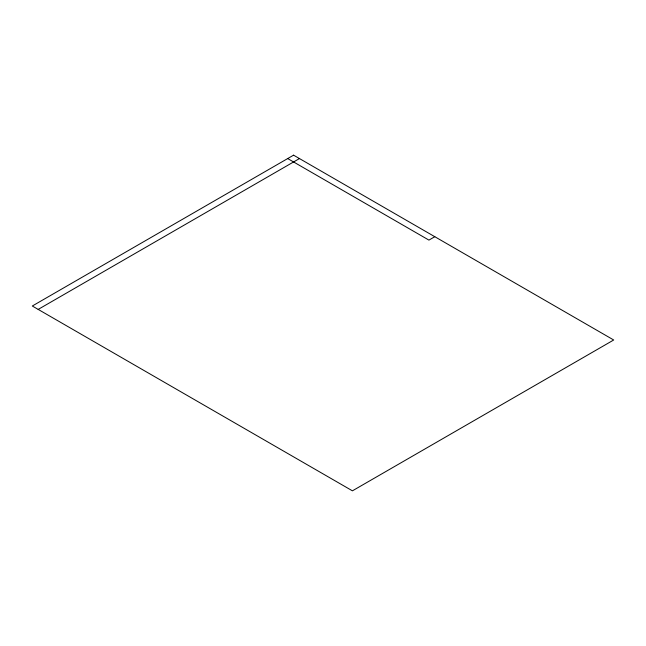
<?xml version="1.0" encoding="UTF-8"?>
<svg xmlns="http://www.w3.org/2000/svg" width="646" height="646" viewBox="0 0 646 646"><rect width="100%" height="100%" fill="white"/><g stroke="black" fill="none" stroke-linecap="round" stroke-linejoin="round"><path stroke-width="0.97" d="M38.187 309.41L299.461 158.561M434.806 236.702L428.92 240.102L287.696 158.561M293.575 155.169L32.3 306.01L352.425 490.831L613.7 339.99L293.575 155.169"/></g></svg>
